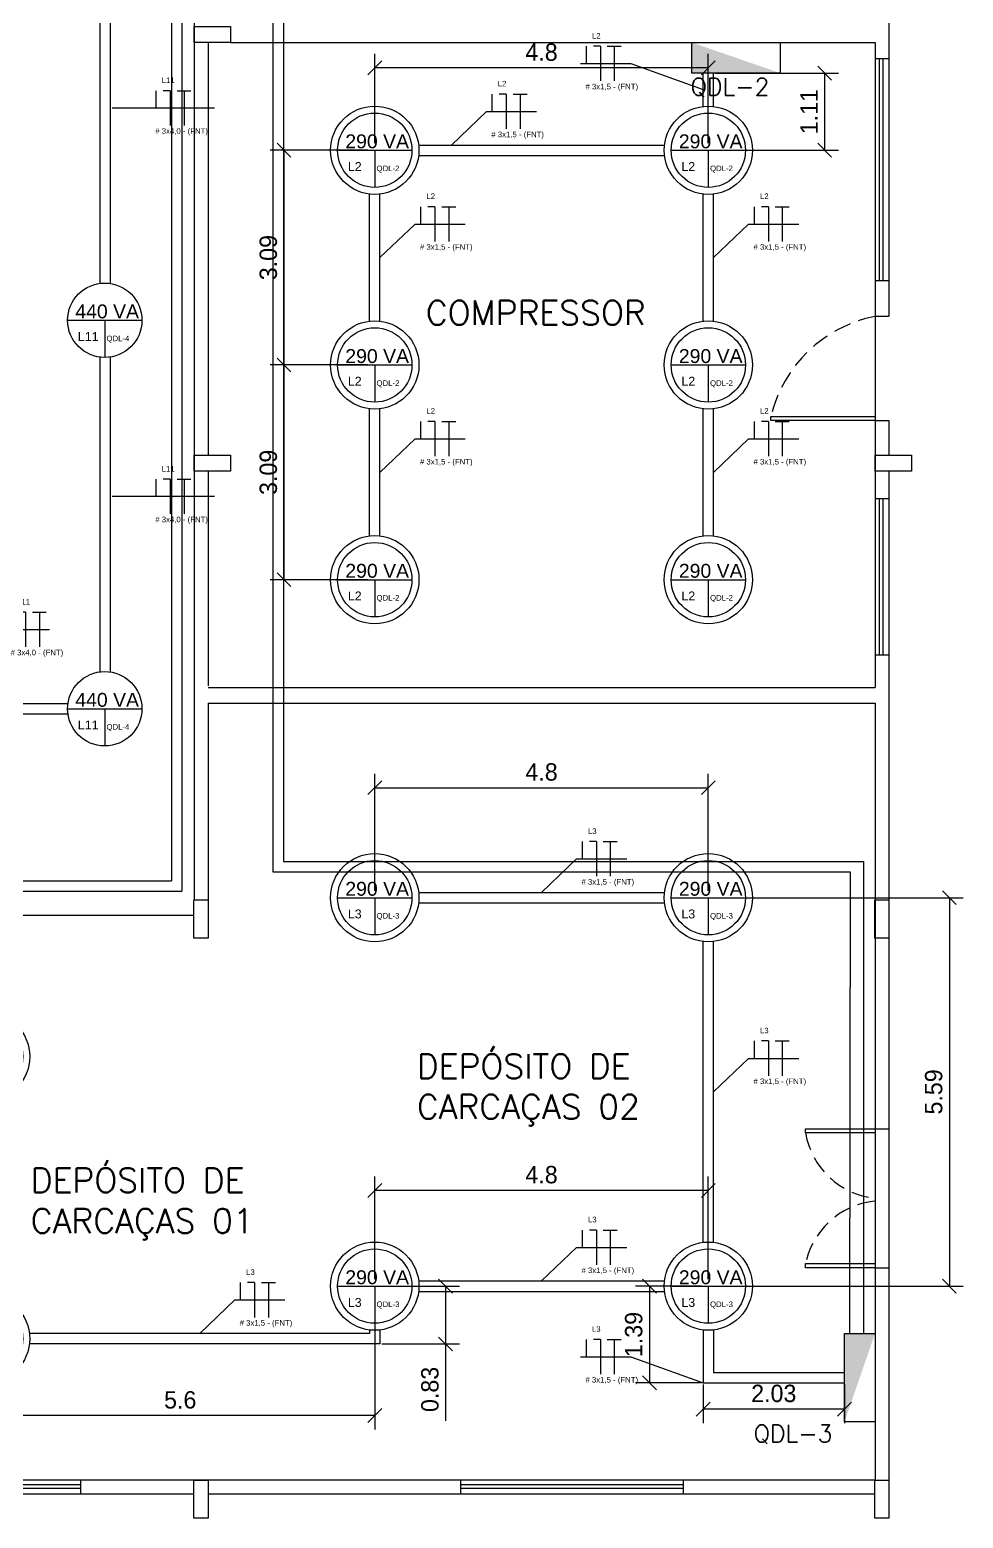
# Model space of a CAD drawing. Extents: x 196 to 343, y -52 to 135.
# Drawn here: x 315.43 to 328.87, y 13.45 to 34.87 of the extents above; entities that cross this region are included whole.
import ezdxf

# ---------------------------------------------------------------- set-up
doc = ezdxf.new("R2010")
doc.units = 0
doc.header["$MEASUREMENT"] = 0
doc.linetypes.add('DASHED2', pattern=[0.375, 0.25, -0.125])
doc.layers.get('0').update_dxf_attribs({"linetype": 'CONTINUOUS'})
doc.layers.get('DEFPOINTS').update_dxf_attribs({"linetype": 'CONTINUOUS'})
for name, color, linetype in [('_ARQ', 5, 'CONTINUOUS'), ('_ARQ-TEXTO', 4, 'CONTINUOUS'), ('_ELT-Eletrocalhas', 9, 'CONTINUOUS'), ('_ELT-Eletroduto', 7, 'CONTINUOUS'), ('_ELT-LUMINÁRIA', 2, 'CONTINUOUS'), ('_ELT-PONTO', 2, 'CONTINUOUS'), ('ELET_FIAÇÃO', 1, 'CONTINUOUS')]:
    doc.layers.add(name, color=color, linetype=linetype)
doc.styles.add('ARIAL', font='arial.ttf')
doc.styles.add('ROMANS', font='romans')
doc.dimstyles.new('LUMINOTECNICO', dxfattribs={"dimscale": 0, "dimtxt": 0.25, "dimasz": 0.2, "dimexe": 0.2, "dimexo": 0.1, "dimgap": 0.1, "dimtad": 1, "dimdsep": 46, "dimtxsty": 'Standard', "dimblk1": 'OBLIQUE', "dimblk2": 'OBLIQUE', "dimsah": 1, "dimcen": 0.2, "dimadec": 1, "dimazin": 0, "dimtfac": 1, "dimtmove": 0, "dimatfit": 3, "dimldrblk": 'OBLIQUE', "dimfxl": 1, "dimtolj": 1, "dimtzin": 0, "dimarcsym": 0})

# ---------------------------------------------------------------- blocks, each defined once
blk = doc.blocks.new('Lum_VSódio')
at = {"layer": '_ELT-LUMINÁRIA', "linetype": 'Continuous'}
for points in [[(-0.535, 0), (0, 0), (0.535, 0)], [(0, 0), (0, -0.535)]]:
    blk.add_lwpolyline(points, dxfattribs=at)
for radius in [0.635, 0.535]:
    blk.add_circle((0, 0), radius, dxfattribs=at)
at = {"layer": '_ELT-LUMINÁRIA', "linetype": 'Continuous', "style": 'ARIAL'}
for tag, p, height in [('P', (-0.424, 0.028), 0.2), ('C', (-0.388, -0.298), 0.128), ('A', (0.025, -0.301), 0.08)]:
    blk.add_attdef(tag, p, '', height=height, dxfattribs=at)
blk = doc.blocks.new('FIACAO_ELETRO')
at = {"layer": 'ELET_FIAÇÃO', "linetype": 'Continuous'}
for p, q in [((0.589, 0.483), (0.589, 0.733)), ((0.789, 0.733), (0.689, 0.733)), ((0.789, 0.733), (0.789, 0.233)), ((0.889, 0.733), (1.089, 0.733)), ((0.989, 0.733), (0.989, 0.233))]:
    blk.add_line(p, q, dxfattribs=at)
at = {"layer": 'ELET_FIAÇÃO', "color": 7, "linetype": 'Continuous'}
for points in [[(0.505, 0.483), (0, 0)], [(0.505, 0.483), (1.227, 0.483)]]:
    blk.add_lwpolyline(points, dxfattribs=at)
at = {"layer": 'ELET_FIAÇÃO', "color": 7, "linetype": 'Continuous', "style": 'ARIAL'}
for tag, p in [('C', (0.668, 0.843)), ('B', (0.575, 0.113))]:
    blk.add_attdef(tag, p, '', height=0.08, dxfattribs=at)
blk = doc.blocks.new('FIACAO_BANHEIRO')
at = {"layer": 'ELET_FIAÇÃO', "linetype": 'Continuous'}
for p, q in [((-1.679, 0.375), (-1.679, 0.625)), ((-1.479, 0.625), (-1.579, 0.625)), ((-1.479, 0.625), (-1.479, 0.125)), ((-1.379, 0.625), (-1.179, 0.625)), ((-1.279, 0.625), (-1.279, 0.125))]:
    blk.add_line(p, q, dxfattribs=at)
at = {"layer": 'ELET_FIAÇÃO', "color": 7, "linetype": 'Continuous'}
for points in [[(-1.763, 0.375), (-1.041, 0.375)], [(-1.041, 0.375), (0, 0)]]:
    blk.add_lwpolyline(points, dxfattribs=at)
at = {"layer": 'ELET_FIAÇÃO', "color": 7, "linetype": 'Continuous', "style": 'ARIAL'}
for tag, p in [('C', (-1.6, 0.734)), ('B', (-1.693, 0.004))]:
    blk.add_attdef(tag, p, '', height=0.08, dxfattribs=at)
blk = doc.blocks.new('_OBLIQUE')
at = {"color": 0, "linetype": 'ByBlock'}
blk.add_line((-0.5, -0.5), (0.5, 0.5), dxfattribs=at)
blk = doc.blocks.new('*D66')
at = {"layer": '_ELT-Eletroduto', "color": 0, "linetype": 'Continuous', "lineweight": -2, "transparency": 16777216}
for p, q in [((325.3, 34.242), (327.075, 34.242)), ((326.875, 33.132), (326.875, 34.242)), ((325.3, 33.132), (327.075, 33.132))]:
    blk.add_line(p, q, dxfattribs=at)
at = {"layer": 'DEFPOINTS', "color": 0, "linetype": 'Continuous', "transparency": 16777216}
for p in [(325.2, 34.242), (326.875, 34.242), (325.2, 33.132)]:
    blk.add_point(p, dxfattribs=at)
at = {"layer": '_ELT-Eletroduto', "color": 0, "linetype": 'Continuous', "lineweight": -2, "transparency": 16777216, "xscale": 0.2, "yscale": 0.2, "zscale": 0.2}
for p, rotation in [((326.875, 34.242), 90), ((326.875, 33.132), 270)]:
    blk.add_blockref('_OBLIQUE', p, dxfattribs=dict(at, rotation=rotation))
at = {"layer": '_ELT-Eletroduto', "color": 0, "linetype": 'Continuous', "transparency": 16777216, "insert": (326.65, 33.687), "char_height": 0.25, "attachment_point": 5, "rotation": 90}
blk.add_mtext('\\A1;1.11', dxfattribs=at)
blk = doc.blocks.new('*D67')
at = {"layer": '_ELT-Eletroduto', "color": 0, "linetype": 'Continuous', "lineweight": -2, "transparency": 16777216}
for p, q in [((320.4, 33.232), (320.4, 34.517)), ((325.2, 33.232), (325.2, 34.517)), ((325.2, 34.317), (320.4, 34.317))]:
    blk.add_line(p, q, dxfattribs=at)
at = {"layer": 'DEFPOINTS', "color": 0, "linetype": 'Continuous', "transparency": 16777216}
for p in [(320.4, 34.317), (320.4, 33.132), (325.2, 33.132)]:
    blk.add_point(p, dxfattribs=at)
at = {"layer": '_ELT-Eletroduto', "color": 0, "linetype": 'Continuous', "lineweight": -2, "transparency": 16777216, "xscale": 0.2, "yscale": 0.2, "zscale": 0.2, "rotation": 180}
blk.add_blockref('_OBLIQUE', (320.4, 34.317), dxfattribs=at)
at = {"layer": '_ELT-Eletroduto', "color": 0, "linetype": 'Continuous', "lineweight": -2, "transparency": 16777216, "xscale": 0.2, "yscale": 0.2, "zscale": 0.2}
blk.add_blockref('_OBLIQUE', (325.2, 34.317), dxfattribs=at)
at = {"layer": '_ELT-Eletroduto', "color": 0, "linetype": 'Continuous', "transparency": 16777216, "insert": (322.8, 34.542), "char_height": 0.25, "attachment_point": 5}
blk.add_mtext('\\A1;4.8', dxfattribs=at)
blk = doc.blocks.new('*D68')
at = {"layer": '_ELT-Eletroduto', "color": 0, "linetype": 'Continuous', "lineweight": -2, "transparency": 16777216}
for p, q in [((320.3, 30.042), (318.894, 30.042)), ((319.094, 26.952), (319.094, 30.042)), ((320.3, 26.952), (318.894, 26.952))]:
    blk.add_line(p, q, dxfattribs=at)
at = {"layer": 'DEFPOINTS', "color": 0, "linetype": 'Continuous', "transparency": 16777216}
for p in [(319.094, 30.042), (320.4, 30.042), (320.4, 26.952)]:
    blk.add_point(p, dxfattribs=at)
at = {"layer": '_ELT-Eletroduto', "color": 0, "linetype": 'Continuous', "lineweight": -2, "transparency": 16777216, "xscale": 0.2, "yscale": 0.2, "zscale": 0.2}
for p, rotation in [((319.094, 30.042), 90), ((319.094, 26.952), 270)]:
    blk.add_blockref('_OBLIQUE', p, dxfattribs=dict(at, rotation=rotation))
at = {"layer": '_ELT-Eletroduto', "color": 0, "linetype": 'Continuous', "transparency": 16777216, "insert": (318.869, 28.497), "char_height": 0.25, "attachment_point": 5, "rotation": 90}
blk.add_mtext('\\A1;3.09', dxfattribs=at)
blk = doc.blocks.new('*D69')
at = {"layer": '_ELT-Eletroduto', "color": 0, "linetype": 'Continuous', "lineweight": -2, "transparency": 16777216}
for p, q in [((320.3, 33.132), (318.894, 33.132)), ((319.094, 30.042), (319.094, 33.132)), ((320.3, 30.042), (318.894, 30.042))]:
    blk.add_line(p, q, dxfattribs=at)
at = {"layer": 'DEFPOINTS', "color": 0, "linetype": 'Continuous', "transparency": 16777216}
for p in [(319.094, 33.132), (320.4, 33.132), (320.4, 30.042)]:
    blk.add_point(p, dxfattribs=at)
at = {"layer": '_ELT-Eletroduto', "color": 0, "linetype": 'Continuous', "lineweight": -2, "transparency": 16777216, "xscale": 0.2, "yscale": 0.2, "zscale": 0.2}
for p, rotation in [((319.094, 33.132), 90), ((319.094, 30.042), 270)]:
    blk.add_blockref('_OBLIQUE', p, dxfattribs=dict(at, rotation=rotation))
at = {"layer": '_ELT-Eletroduto', "color": 0, "linetype": 'Continuous', "transparency": 16777216, "insert": (318.869, 31.587), "char_height": 0.25, "attachment_point": 5, "rotation": 90}
blk.add_mtext('\\A1;3.09', dxfattribs=at)
blk = doc.blocks.new('*D70')
at = {"layer": '_ELT-Eletroduto', "color": 0, "linetype": 'Continuous', "lineweight": -2, "transparency": 16777216}
for p, q in [((320.4, 22.476), (320.4, 24.159)), ((325.2, 22.476), (325.2, 24.159)), ((320.4, 23.959), (325.2, 23.959))]:
    blk.add_line(p, q, dxfattribs=at)
at = {"layer": 'DEFPOINTS', "color": 0, "linetype": 'Continuous', "transparency": 16777216}
for p in [(325.2, 23.959), (320.4, 22.376), (325.2, 22.376)]:
    blk.add_point(p, dxfattribs=at)
at = {"layer": '_ELT-Eletroduto', "color": 0, "linetype": 'Continuous', "lineweight": -2, "transparency": 16777216, "xscale": 0.2, "yscale": 0.2, "zscale": 0.2, "rotation": 180}
blk.add_blockref('_OBLIQUE', (320.4, 23.959), dxfattribs=at)
at = {"layer": '_ELT-Eletroduto', "color": 0, "linetype": 'Continuous', "lineweight": -2, "transparency": 16777216, "xscale": 0.2, "yscale": 0.2, "zscale": 0.2}
blk.add_blockref('_OBLIQUE', (325.2, 23.959), dxfattribs=at)
at = {"layer": '_ELT-Eletroduto', "color": 0, "linetype": 'Continuous', "transparency": 16777216, "insert": (322.8, 24.184), "char_height": 0.25, "attachment_point": 5}
blk.add_mtext('\\A1;4.8', dxfattribs=at)
blk = doc.blocks.new('*D71')
at = {"layer": '_ELT-Eletroduto', "color": 0, "linetype": 'Continuous', "lineweight": -2, "transparency": 16777216}
for p, q in [((325.3, 22.376), (328.869, 22.376)), ((328.669, 22.376), (328.669, 16.786)), ((325.3, 16.786), (328.869, 16.786))]:
    blk.add_line(p, q, dxfattribs=at)
at = {"layer": 'DEFPOINTS', "color": 0, "linetype": 'Continuous', "transparency": 16777216}
for p in [(325.2, 22.376), (325.2, 16.786), (328.669, 16.786)]:
    blk.add_point(p, dxfattribs=at)
at = {"layer": '_ELT-Eletroduto', "color": 0, "linetype": 'Continuous', "lineweight": -2, "transparency": 16777216, "xscale": 0.2, "yscale": 0.2, "zscale": 0.2}
for p, rotation in [((328.669, 22.376), 90), ((328.669, 16.786), 270)]:
    blk.add_blockref('_OBLIQUE', p, dxfattribs=dict(at, rotation=rotation))
at = {"layer": '_ELT-Eletroduto', "color": 0, "linetype": 'Continuous', "transparency": 16777216, "insert": (328.444, 19.581), "char_height": 0.25, "attachment_point": 5, "rotation": 90}
blk.add_mtext('\\A1;5.59', dxfattribs=at)
blk = doc.blocks.new('*D72')
at = {"layer": '_ELT-Eletroduto', "color": 0, "linetype": 'Continuous', "lineweight": -2, "transparency": 16777216}
for p, q in [((325.1, 16.786), (324.152, 16.786)), ((324.352, 16.786), (324.352, 15.395)), ((325.1, 15.395), (324.152, 15.395))]:
    blk.add_line(p, q, dxfattribs=at)
at = {"layer": 'DEFPOINTS', "color": 0, "linetype": 'Continuous', "transparency": 16777216}
for p in [(325.2, 16.786), (324.352, 15.395), (325.2, 15.395)]:
    blk.add_point(p, dxfattribs=at)
at = {"layer": '_ELT-Eletroduto', "color": 0, "linetype": 'Continuous', "lineweight": -2, "transparency": 16777216, "xscale": 0.2, "yscale": 0.2, "zscale": 0.2}
for p, rotation in [((324.352, 16.786), 90), ((324.352, 15.395), 270)]:
    blk.add_blockref('_OBLIQUE', p, dxfattribs=dict(at, rotation=rotation))
at = {"layer": '_ELT-Eletroduto', "color": 0, "linetype": 'Continuous', "transparency": 16777216, "insert": (324.127, 16.09), "char_height": 0.25, "attachment_point": 5, "rotation": 90}
blk.add_mtext('\\A1;1.39', dxfattribs=at)
blk = doc.blocks.new('*D73')
at = {"layer": '_ELT-Eletroduto', "color": 0, "linetype": 'Continuous', "lineweight": -2, "transparency": 16777216}
for p, q in [((325.125, 15.37), (325.125, 14.816)), ((327.159, 15.37), (327.159, 14.816)), ((327.159, 15.016), (325.125, 15.016))]:
    blk.add_line(p, q, dxfattribs=at)
at = {"layer": 'DEFPOINTS', "color": 0, "linetype": 'Continuous', "transparency": 16777216}
for p in [(325.125, 15.47), (327.159, 15.47), (325.125, 15.016)]:
    blk.add_point(p, dxfattribs=at)
at = {"layer": '_ELT-Eletroduto', "color": 0, "linetype": 'Continuous', "lineweight": -2, "transparency": 16777216, "xscale": 0.2, "yscale": 0.2, "zscale": 0.2, "rotation": 180}
blk.add_blockref('_OBLIQUE', (325.125, 15.016), dxfattribs=at)
at = {"layer": '_ELT-Eletroduto', "color": 0, "linetype": 'Continuous', "lineweight": -2, "transparency": 16777216, "xscale": 0.2, "yscale": 0.2, "zscale": 0.2}
blk.add_blockref('_OBLIQUE', (327.159, 15.016), dxfattribs=at)
at = {"layer": '_ELT-Eletroduto', "color": 0, "linetype": 'Continuous', "transparency": 16777216, "insert": (326.142, 15.241), "char_height": 0.25, "attachment_point": 5}
blk.add_mtext('\\A1;2.03', dxfattribs=at)
blk = doc.blocks.new('*D74')
at = {"layer": '_ELT-Eletroduto', "color": 0, "linetype": 'Continuous', "lineweight": -2, "transparency": 16777216}
for p, q in [((320.4, 16.886), (320.4, 18.364)), ((325.2, 16.886), (325.2, 18.364)), ((325.2, 18.164), (320.4, 18.164))]:
    blk.add_line(p, q, dxfattribs=at)
at = {"layer": 'DEFPOINTS', "color": 0, "linetype": 'Continuous', "transparency": 16777216}
for p in [(320.4, 18.164), (320.4, 16.786), (325.2, 16.786)]:
    blk.add_point(p, dxfattribs=at)
at = {"layer": '_ELT-Eletroduto', "color": 0, "linetype": 'Continuous', "lineweight": -2, "transparency": 16777216, "xscale": 0.2, "yscale": 0.2, "zscale": 0.2, "rotation": 180}
blk.add_blockref('_OBLIQUE', (320.4, 18.164), dxfattribs=at)
at = {"layer": '_ELT-Eletroduto', "color": 0, "linetype": 'Continuous', "lineweight": -2, "transparency": 16777216, "xscale": 0.2, "yscale": 0.2, "zscale": 0.2}
blk.add_blockref('_OBLIQUE', (325.2, 18.164), dxfattribs=at)
at = {"layer": '_ELT-Eletroduto', "color": 0, "linetype": 'Continuous', "transparency": 16777216, "insert": (322.8, 18.389), "char_height": 0.25, "attachment_point": 5}
blk.add_mtext('\\A1;4.8', dxfattribs=at)
blk = doc.blocks.new('*D75')
at = {"layer": '_ELT-Eletroduto', "color": 0, "linetype": 'Continuous', "lineweight": -2, "transparency": 16777216}
for p, q in [((320.4, 16.686), (320.4, 14.723)), ((314.8, 15.929), (314.8, 14.723)), ((320.4, 14.923), (314.8, 14.923))]:
    blk.add_line(p, q, dxfattribs=at)
at = {"layer": 'DEFPOINTS', "color": 0, "linetype": 'Continuous', "transparency": 16777216}
for p in [(320.4, 16.786), (314.8, 16.029), (314.8, 14.923)]:
    blk.add_point(p, dxfattribs=at)
at = {"layer": '_ELT-Eletroduto', "color": 0, "linetype": 'Continuous', "lineweight": -2, "transparency": 16777216, "xscale": 0.2, "yscale": 0.2, "zscale": 0.2, "rotation": 180}
blk.add_blockref('_OBLIQUE', (314.8, 14.923), dxfattribs=at)
at = {"layer": '_ELT-Eletroduto', "color": 0, "linetype": 'Continuous', "lineweight": -2, "transparency": 16777216, "xscale": 0.2, "yscale": 0.2, "zscale": 0.2}
blk.add_blockref('_OBLIQUE', (320.4, 14.923), dxfattribs=at)
at = {"layer": '_ELT-Eletroduto', "color": 0, "linetype": 'Continuous', "transparency": 16777216, "insert": (317.6, 15.148), "char_height": 0.25, "attachment_point": 5}
blk.add_mtext('\\A1;5.6', dxfattribs=at)
blk = doc.blocks.new('*D77')
at = {"layer": '_ELT-Eletroduto', "color": 0, "linetype": 'Continuous', "lineweight": -2, "transparency": 16777216}
for p, q in [((320.5, 16.786), (321.619, 16.786)), ((321.419, 16.786), (321.419, 15.954)), ((320.5, 15.954), (321.619, 15.954)), ((321.419, 15.954), (321.419, 14.846))]:
    blk.add_line(p, q, dxfattribs=at)
at = {"layer": 'DEFPOINTS', "color": 0, "linetype": 'Continuous', "transparency": 16777216}
for p in [(320.4, 16.786), (320.4, 15.954), (321.419, 15.954)]:
    blk.add_point(p, dxfattribs=at)
at = {"layer": '_ELT-Eletroduto', "color": 0, "linetype": 'Continuous', "lineweight": -2, "transparency": 16777216, "xscale": 0.2, "yscale": 0.2, "zscale": 0.2}
for p, rotation in [((321.419, 16.786), 90), ((321.419, 15.954), 270)]:
    blk.add_blockref('_OBLIQUE', p, dxfattribs=dict(at, rotation=rotation))
at = {"layer": '_ELT-Eletroduto', "color": 0, "linetype": 'Continuous', "transparency": 16777216, "insert": (321.194, 15.3), "char_height": 0.25, "attachment_point": 5, "rotation": 90}
blk.add_mtext('\\A1;0.83', dxfattribs=at)
blk = doc.blocks.new('FIACAOQUALIDADE')
at = {"layer": 'ELET_FIAÇÃO', "linetype": 'Continuous'}
for p, q in [((0.236, 1.065), (0.236, 1.315)), ((0.436, 1.315), (0.336, 1.315)), ((0.436, 1.315), (0.436, 0.815)), ((0.536, 1.315), (0.736, 1.315)), ((0.636, 1.315), (0.636, 0.815))]:
    blk.add_line(p, q, dxfattribs=at)
at = {"layer": 'ELET_FIAÇÃO', "color": 7, "linetype": 'Continuous'}
for points in [[(0.184, 1.065), (0, 0)], [(0.184, 1.065), (0.78, 1.065)]]:
    blk.add_lwpolyline(points, dxfattribs=at)
at = {"layer": 'ELET_FIAÇÃO', "color": 7, "linetype": 'Continuous', "style": 'ARIAL'}
for tag, p in [('C', (0.315, 1.425)), ('B', (0.222, 0.695))]:
    blk.add_attdef(tag, p, '', height=0.08, dxfattribs=at)
blk = doc.blocks.new('LAMPADA_RECAPAGEM')
at = {"layer": '_ELT-LUMINÁRIA', "linetype": 'Continuous'}
for points in [[(-0.535, 0), (0, 0), (0.535, 0)], [(0, 0), (0, -0.535)]]:
    blk.add_lwpolyline(points, dxfattribs=at)
blk.add_circle((0, 0), 0.535, dxfattribs=at)
at = {"layer": '_ELT-LUMINÁRIA', "linetype": 'Continuous', "style": 'ARIAL'}
for tag, p, height in [('P', (-0.424, 0.028), 0.2), ('C', (-0.388, -0.298), 0.128), ('A', (0.025, -0.301), 0.08)]:
    blk.add_attdef(tag, p, '', height=height, dxfattribs=at)
blk = doc.blocks.new('Fiação_FNT_antiga')
at = {"layer": 'ELET_FIAÇÃO', "linetype": 'Continuous'}
for p, q in [((-0.2, 0), (-0.2, 0.25)), ((0, 0.25), (-0.1, 0.25)), ((0, 0.25), (0, -0.25)), ((0.1, 0.25), (0.3, 0.25)), ((0.2, 0.25), (0.2, -0.25))]:
    blk.add_line(p, q, dxfattribs=at)
at = {"layer": 'ELET_FIAÇÃO', "color": 7, "linetype": 'Continuous', "style": 'ARIAL'}
for tag, p in [('C', (-0.121, 0.36)), ('B', (-0.214, -0.37))]:
    blk.add_attdef(tag, p, '', height=0.08, dxfattribs=at)

msp = doc.modelspace()

# ---------------------------------------------------------------- hatches: boundary and pattern name
at = {"layer": '_ELT-PONTO', "linetype": 'Continuous'}
for points in [[(326.236, 34.242), (324.963, 34.682), (324.963, 34.242)], [(327.159, 14.833), (327.6, 16.107), (327.159, 16.107)]]:
    msp.add_hatch(color=256, dxfattribs=at).paths.add_polyline_path(points)

# ---------------------------------------------------------------- linework, layer by layer
at = {"layer": '_ARQ'}
for p, q in [((317.8, 60.828), (317.8, 22.343)), ((327.8, 35.405), (327.8, 30.742)), ((318, 34.682), (318, 28.742)), ((318.324, 34.682), (327.6, 34.682)), ((327.597, 34.451), (327.8, 34.451)), ((327.662, 31.251), (327.662, 34.448)), ((327.715, 31.251), (327.715, 34.448)), ((327.8, 31.251), (327.597, 31.251)), ((327.6, 29.242), (327.6, 25.4)), ((327.8, 29.242), (327.8, 28.742)), ((327.8, 28.512), (327.8, 13.794)), ((327.6, 28.12), (327.802, 28.12)), ((327.664, 25.866), (327.664, 28.117)), ((327.718, 25.866), (327.718, 28.117)), ((327.802, 25.866), (327.6, 25.866)), ((318, 25.4), (327.6, 25.4)), ((318, 25.176), (327.6, 25.176)), ((327.6, 25.176), (327.6, 13.994)), ((317.8, 22.119), (311.8, 22.119)), ((327.6, 19.05), (327.8, 19.05)), ((327.6, 17.05), (327.8, 17.05)), ((327.6, 13.994), (274.424, 13.994)), ((312.963, 13.932), (316.16, 13.932)), ((316.163, 13.997), (316.163, 13.794)), ((321.64, 13.794), (321.64, 13.997)), ((321.64, 13.932), (324.837, 13.932)), ((324.84, 13.997), (324.84, 13.794)), ((317.797, 13.794), (311.8, 13.794)), ((312.963, 13.879), (316.16, 13.879)), ((327.597, 13.794), (318, 13.794)), ((321.64, 13.879), (324.837, 13.879))]:
    msp.add_line(p, q, dxfattribs=at)
at = {"layer": '_ARQ', "linetype": 'Continuous'}
for p, q in [((327.6, 34.682), (327.6, 30.742)), ((327.6, 30.742), (327.6, 29.302)), ((327.6, 30.742), (327.8, 30.742)), ((327.6, 29.242), (327.8, 29.242)), ((318, 28.512), (318, 25.427)), ((318, 25.176), (318, 22.343)), ((327.6, 19.02), (327.6, 17.08))]:
    msp.add_line(p, q, dxfattribs=at)
at = {"layer": '_ARQ'}
for points in [[(317.8, 34.911), (318.324, 34.911), (318.324, 34.682), (317.8, 34.682)], [(317.8, 28.742), (318.324, 28.742), (318.324, 28.512), (317.8, 28.512)], [(327.6, 28.742), (328.124, 28.742), (328.124, 28.512), (327.6, 28.512)]]:
    msp.add_lwpolyline(points, close=True, dxfattribs=at)
at = {"layer": '_ARQ', "linetype": 'Continuous'}
for points in [[(327.6, 29.242), (326.1, 29.242), (326.1, 29.302), (327.6, 29.302)], [(318, 21.794), (317.797, 21.794), (317.797, 22.343), (318, 22.343)], [(327.8, 21.794), (327.597, 21.794), (327.597, 22.343), (327.8, 22.343)], [(327.6, 18.99), (326.6, 18.99), (326.6, 19.05), (327.6, 19.05)], [(327.6, 17.05), (326.6, 17.05), (326.6, 17.11), (327.6, 17.11)], [(318, 13.446), (317.797, 13.446), (317.797, 13.994), (318, 13.994)], [(327.8, 13.446), (327.597, 13.446), (327.597, 13.994), (327.8, 13.994)]]:
    msp.add_lwpolyline(points, close=True, dxfattribs=at)
at = {"layer": '_ARQ', "linetype": 'DASHED2'}
for centre, radius, start, end in [((327.973, 28.851), 1.927, 101.1833, 166.4784), ((327.72, 19.18), 1.136, 189.6213, 263.9217), ((327.712, 16.88), 1.136, 96.0783, 170.3787)]:
    msp.add_arc(centre, radius, start, end, dxfattribs=at)
at = {"layer": '_ELT-Eletrocalhas', "color": 6}
for p, q in [((318.935, 49.078), (318.935, 22.748)), ((319.085, 49.177), (319.085, 22.898)), ((317.473, 48.996), (317.473, 22.619)), ((317.623, 48.996), (317.623, 22.469)), ((318.935, 22.748), (327.239, 22.748)), ((319.085, 22.898), (327.435, 22.898)), ((327.239, 22.748), (327.231, 16.104)), ((327.435, 22.898), (327.435, 16.104)), ((294.863, 22.619), (317.473, 22.619)), ((294.863, 22.489), (317.623, 22.469))]:
    msp.add_line(p, q, dxfattribs=at)
at = {"layer": '_ELT-Eletrocalhas'}
for p, q in [((316.447, 31.213), (316.447, 35.75)), ((316.597, 31.213), (316.597, 35.75)), ((325.125, 33.767), (325.125, 34.242)), ((325.275, 33.767), (325.275, 34.242)), ((321.035, 33.207), (324.564, 33.207)), ((321.035, 33.057), (324.564, 33.057)), ((320.325, 30.677), (320.325, 32.497)), ((320.475, 30.677), (320.475, 32.497)), ((325.125, 30.677), (325.125, 32.497)), ((325.275, 30.677), (325.275, 32.497)), ((316.447, 25.623), (316.447, 30.16)), ((316.597, 25.623), (316.597, 30.16)), ((320.325, 27.587), (320.325, 29.407)), ((320.475, 27.587), (320.475, 29.407)), ((325.125, 27.587), (325.125, 29.407)), ((325.275, 27.587), (325.275, 29.407)), ((314.318, 25.17), (315.984, 25.17)), ((314.318, 25.02), (315.984, 25.02)), ((321.035, 22.451), (324.564, 22.451)), ((321.035, 22.301), (324.564, 22.301)), ((325.125, 17.421), (325.125, 21.741)), ((325.275, 17.421), (325.275, 21.741)), ((321.035, 16.861), (324.564, 16.861)), ((321.035, 16.711), (324.564, 16.711)), ((320.325, 16.104), (315.435, 16.104)), ((320.325, 16.151), (320.325, 16.104)), ((320.475, 16.151), (320.475, 15.954)), ((325.125, 16.151), (325.125, 15.395)), ((325.275, 16.151), (325.275, 15.545)), ((320.475, 15.954), (315.435, 15.954)), ((325.275, 15.545), (327.159, 15.545)), ((325.125, 15.395), (327.159, 15.395))]:
    msp.add_line(p, q, dxfattribs=at)
at = {"layer": '_ELT-Eletrocalhas', "linetype": 'Continuous'}
for p, q in [((318.093, 33.739), (316.619, 33.739)), ((318.093, 28.149), (316.619, 28.149))]:
    msp.add_line(p, q, dxfattribs=at)
at = {"layer": '_ELT-PONTO', "linetype": 'Continuous'}
for points in [[(324.963, 34.242), (324.963, 34.682), (326.236, 34.682), (326.236, 34.242)], [(327.159, 16.107), (327.6, 16.107), (327.6, 14.833), (327.159, 14.833)]]:
    msp.add_lwpolyline(points, close=True, dxfattribs=at)

# ---------------------------------------------------------------- block references
at = {"layer": '_ELT-Eletrocalhas', "linetype": 'Continuous'}
for name, p, values in [('Fiação_FNT_antiga', (317.455, 33.739), {'C': 'L11', 'B': '# 3x4,0 - (FNT)'}), ('FIACAO_ELETRO', (321.502, 33.207), {'C': 'L2', 'B': '# 3x1,5 - (FNT)'}), ('FIACAO_ELETRO', (320.475, 31.587), {'C': 'L2', 'B': '# 3x1,5 - (FNT)'}), ('FIACAO_ELETRO', (325.275, 31.587), {'C': 'L2', 'B': '# 3x1,5 - (FNT)'}), ('FIACAO_ELETRO', (320.475, 28.497), {'C': 'L2', 'B': '# 3x1,5 - (FNT)'}), ('FIACAO_ELETRO', (325.275, 28.497), {'C': 'L2', 'B': '# 3x1,5 - (FNT)'}), ('Fiação_FNT_antiga', (317.455, 28.149), {'C': 'L11', 'B': '# 3x4,0 - (FNT)'}), ('FIACAO_ELETRO', (322.8, 22.451), {'C': 'L3', 'B': '# 3x1,5 - (FNT)'}), ('FIACAO_ELETRO', (325.275, 19.581), {'C': 'L3', 'B': '# 3x1,5 - (FNT)'}), ('FIACAO_ELETRO', (322.8, 16.861), {'C': 'L3', 'B': '# 3x1,5 - (FNT)'}), ('FIACAO_ELETRO', (317.88, 16.104), {'C': 'L3', 'B': '# 3x1,5 - (FNT)'})]:
    msp.add_blockref(name, p, dxfattribs=at).add_auto_attribs(values)
at = {"layer": '_ELT-Eletroduto'}
for p in [(316.514, 30.685), (316.514, 25.095)]:
    msp.add_blockref('LAMPADA_RECAPAGEM', p, dxfattribs=at).add_auto_attribs({'P': '440 VA ', 'C': 'L11', 'A': 'QDL-4'})
at = {"layer": '_ELT-LUMINÁRIA', "linetype": 'Continuous'}
for p, values in [((320.4, 33.132), {'P': '290 VA', 'C': 'L2', 'A': 'QDL-2'}), ((325.2, 33.132), {'P': '290 VA', 'C': 'L2', 'A': 'QDL-2'}), ((320.4, 30.042), {'P': '290 VA', 'C': 'L2', 'A': 'QDL-2'}), ((325.2, 30.042), {'P': '290 VA', 'C': 'L2', 'A': 'QDL-2'}), ((320.4, 26.952), {'P': '290 VA', 'C': 'L2', 'A': 'QDL-2'}), ((325.2, 26.952), {'P': '290 VA', 'C': 'L2', 'A': 'QDL-2'}), ((320.4, 22.376), {'P': '290 VA', 'C': 'L3', 'A': 'QDL-3'}), ((325.2, 22.376), {'P': '290 VA', 'C': 'L3', 'A': 'QDL-3'}), ((314.8, 20.089), {'P': '290 VA', 'C': 'L3', 'A': 'QDL-3'}), ((320.4, 16.786), {'P': '290 VA', 'C': 'L3', 'A': 'QDL-3'}), ((325.2, 16.786), {'P': '290 VA', 'C': 'L3', 'A': 'QDL-3'}), ((314.8, 16.029), {'P': '290 VA', 'C': 'L3', 'A': 'QDL-3'})]:
    msp.add_blockref('Lum_VSódio', p, dxfattribs=at).add_auto_attribs(values)
at = {"layer": 'ELET_FIAÇÃO'}
for name, p, values in [('FIACAO_BANHEIRO', (325.125, 34.004), {'C': 'L2', 'B': '# 3x1,5 - (FNT)'}), ('FIACAOQUALIDADE', (314.937, 25.169), {'C': 'L11', 'B': '# 3x4,0 - (FNT)'}), ('FIACAO_BANHEIRO', (325.125, 15.395), {'C': 'L3', 'B': '# 3x1,5 - (FNT)'})]:
    msp.add_blockref(name, p, dxfattribs=at).add_auto_attribs(values)

# ---------------------------------------------------------------- texts
at = {"layer": '_ARQ-TEXTO', "style": 'ROMANS'}
for s, height, p in [('QDL-2', 0.25, (324.944, 33.921)), ('COMPRESSOR', 0.35, (321.135, 30.618)), ('QDL-3', 0.25, (325.852, 14.54))]:
    msp.add_text(s, height=height, dxfattribs=at).set_placement(p)
at = {"layer": '_ARQ-TEXTO', "linetype": 'Continuous', "char_height": 0.35, "attachment_point": 1, "style": 'ROMANS'}
for s, insert in [('DEPÓSITO DE CARCAÇAS 02', (321.006, 20.125)), ('DEPÓSITO DE CARCAÇAS 01', (315.449, 18.484))]:
    msp.add_mtext_dynamic_manual_height_columns(s, width=3.92514, gutter_width=12.5, heights=[0], dxfattribs=dict(at, insert=insert))

# ---------------------------------------------------------------- dimensions: what is measured, and where the dimension line sits
at = {"layer": '_ELT-Eletroduto', "linetype": 'Continuous'}
for base, p1, p2, picture, middle in [((320.4, 34.317), (325.2, 33.132), (320.4, 33.132), '*D67', (322.8, 34.542)), ((325.2, 23.959), (320.4, 22.376), (325.2, 22.376), '*D70', (322.8, 24.184)), ((320.4, 18.164), (325.2, 16.786), (320.4, 16.786), '*D74', (322.8, 18.389)), ((314.8, 14.923), (320.4, 16.786), (314.8, 16.029), '*D75', (317.6, 15.148)), ((325.125, 15.016), (327.159, 15.47), (325.125, 15.47), '*D73', (326.142, 15.241))]:
    dim = msp.add_linear_dim(base=base, p1=p1, p2=p2, dimstyle='LUMINOTECNICO', override={"dimscale": 1}, dxfattribs=at)
    dim.commit()
    dim.dimension.update_dxf_attribs({"geometry": picture, "text_midpoint": middle})
for base, p1, p2, picture, middle in [((326.875, 34.242), (325.2, 33.132), (325.2, 34.242), '*D66', (326.65, 33.687)), ((319.094, 33.132), (320.4, 30.042), (320.4, 33.132), '*D69', (318.869, 31.587)), ((319.094, 30.042), (320.4, 26.952), (320.4, 30.042), '*D68', (318.869, 28.497)), ((328.669, 16.786), (325.2, 22.376), (325.2, 16.786), '*D71', (328.444, 19.581)), ((321.419, 15.954), (320.4, 16.786), (320.4, 15.954), '*D77', (321.194, 15.3)), ((324.352, 15.395), (325.2, 16.786), (325.2, 15.395), '*D72', (324.127, 16.09))]:
    dim = msp.add_linear_dim(base=base, p1=p1, p2=p2, angle=90, dimstyle='LUMINOTECNICO', override={"dimscale": 1}, dxfattribs=at)
    dim.commit()
    dim.dimension.update_dxf_attribs({"geometry": picture, "text_midpoint": middle})

doc.saveas('drawing.dxf')
